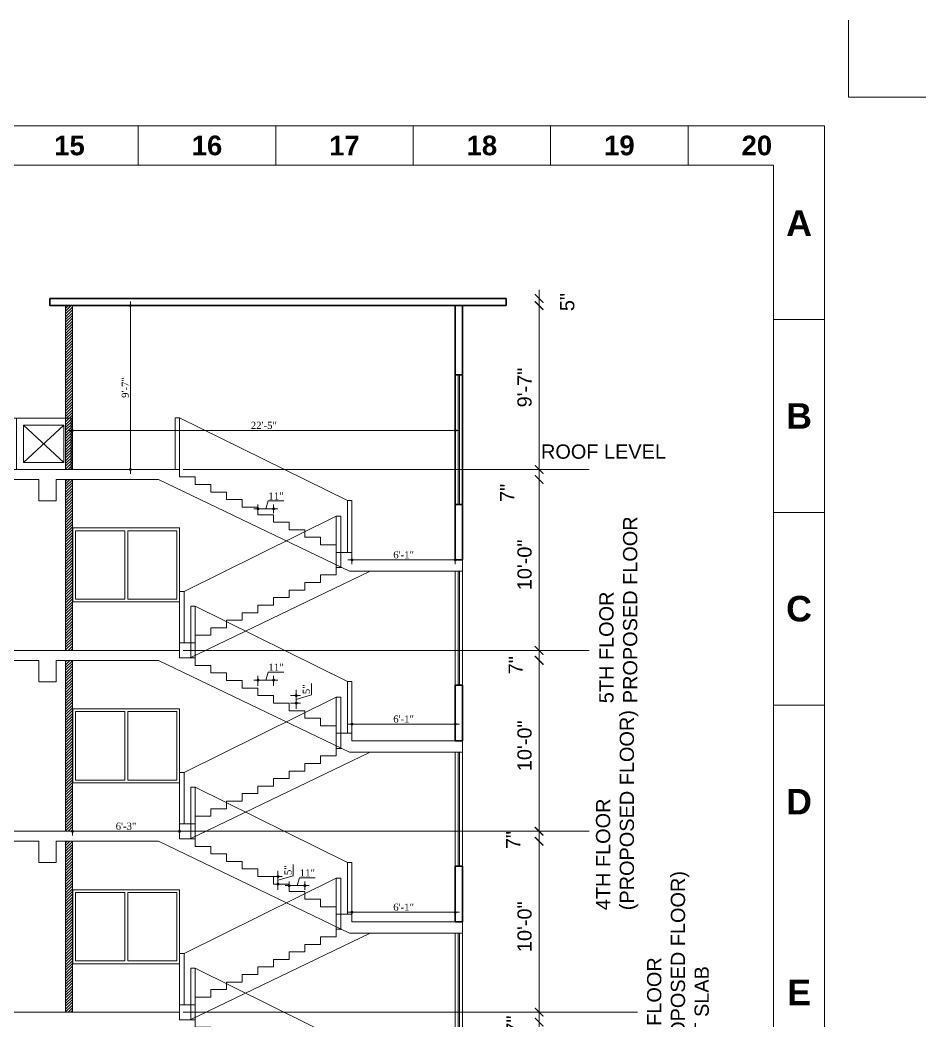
# Model space of a CAD drawing. Header units: inches. Extents: x -98933 to 1585249, y -3352739 to 192771.
# Drawn here: x 63387 to 64023, y 50157 to 50860 of the extents above; entities that cross this region are included whole.
import ezdxf

# ---------------------------------------------------------------- set-up
doc = ezdxf.new("R2010")
doc.units = ezdxf.units.IN
doc.header["$MEASUREMENT"] = 0
doc.header["$PDMODE"] = 35
doc.layers.get('0').update_dxf_attribs({"lineweight": 0})
doc.layers.get('Defpoints').update_dxf_attribs({"lineweight": 0})
for name, color, linetype, lineweight in [('COLUMN-2', 102, 'Continuous', 0), ('DIM_WORKING', 7, 'Continuous', 0), ('FIX', 251, 'Continuous', 0), ('FURNITURE', 144, 'Continuous', 0), ('Inline', 7, 'Continuous', 0), ('Intercom Conduit', 40, 'Continuous', 0), ('Layer1', 134, 'Continuous', 0), ('normal', 3, 'Continuous', 0), ('Outline', 7, 'Continuous', 0), ('Scale', 7, 'Continuous', 0), ('Scale_Text', 7, 'Continuous', 0), ('Stair', 171, 'Continuous', 0), ('Titelblk', 7, 'Continuous', 25), ('TITLE', 7, 'Continuous', 20)]:
    doc.layers.add(name, color=color, linetype=linetype, lineweight=lineweight)
doc.styles.add('10IN', font='arial.ttf', dxfattribs={"height": 10})
doc.styles.add('REG', font='times.ttf')
doc.styles.get("Standard").update_dxf_attribs({"font": 'arialbd.ttf', "height": 24})
doc.styles.add('SX', font='arial.ttf')
doc.dimstyles.new('Dim-Pres', dxfattribs={"dimtxt": 5.5, "dimasz": 2, "dimexe": 1.5, "dimexo": 1.5, "dimgap": 1, "dimtad": 3, "dimdec": 0, "dimzin": 3, "dimdsep": 46, "dimlunit": 4, "dimtxsty": 'REG', "dimblk": 'point', "dimcen": 2, "dimclrd": 256, "dimclre": 256, "dimclrt": 7, "dimadec": 0, "dimazin": 0, "dimtfac": 0.75, "dimtdec": 0, "dimtmove": 1, "dimatfit": 3, "dimldrblk": 'point', "dimfxl": 0, "dimtolj": 1, "dimtzin": 0, "dimlwd": -1, "dimlwe": -1, "dimarcsym": 1})
doc.dimstyles.new('DIM1', dxfattribs={"dimtxt": 15, "dimasz": 24, "dimexe": 0, "dimexo": 0, "dimgap": 20, "dimtad": 0, "dimdec": 0, "dimzin": 3, "dimdsep": 46, "dimlunit": 3, "dimtxsty": 'SX', "dimblk": 'OPEN30', "dimcen": 0, "dimse1": 1, "dimse2": 1, "dimclrd": 256, "dimclrt": 2, "dimadec": 0, "dimazin": 0, "dimtfac": 1, "dimtdec": 0, "dimtmove": 2, "dimatfit": 0, "dimldrblk": 'OPEN30', "dimfxl": 1, "dimtvp": 1, "dimtolj": 1, "dimtzin": 3, "dimlwd": -1, "dimarcsym": 0})

# ---------------------------------------------------------------- blocks, each defined once
blk = doc.blocks.new('_ArchTick')
at = {"color": 0, "linetype": 'ByBlock', "const_width": 0.15}
blk.add_lwpolyline([(-0.5, -0.5), (0.5, 0.5)], dxfattribs=at)
blk = doc.blocks.new('*D608')
at = {"layer": 'Defpoints', "color": 0, "ltscale": 30, "transparency": 16777216}
for p in [(63484.24, 50156.63), (63751.53, 50156.63), (63483.14, 50036.63)]:
    blk.add_point(p, dxfattribs=at)
at = {"layer": 'DIM_WORKING', "ltscale": 30, "transparency": 16777216}
blk.add_line((63751.53, 50036.63), (63751.53, 50156.63), dxfattribs=at)
at = {"layer": 'DIM_WORKING', "ltscale": 30, "transparency": 16777216, "xscale": 6, "yscale": 6, "zscale": 6}
for p, rotation in [((63751.53, 50156.63), 90), ((63751.53, 50036.63), 270)]:
    blk.add_blockref('_ArchTick', p, dxfattribs=dict(at, rotation=rotation))
at = {"layer": 'DIM_WORKING', "ltscale": 30, "transparency": 16777216, "insert": (63741.32, 50096.63), "char_height": 10, "attachment_point": 5, "rotation": 90, "style": '10IN'}
blk.add_mtext('\\A1;10\'-0"', dxfattribs=at)
blk = doc.blocks.new('*D609')
at = {"layer": 'Defpoints', "color": 0, "ltscale": 30, "transparency": 16777216}
for p in [(63484.87, 50163.63), (63751.53, 50163.63), (63484.24, 50156.63)]:
    blk.add_point(p, dxfattribs=at)
at = {"layer": 'DIM_WORKING', "ltscale": 30, "transparency": 16777216}
for p, q in [((63751.53, 50163.63), (63751.53, 50169.63)), ((63751.53, 50156.63), (63751.53, 50163.63)), ((63751.53, 50156.63), (63751.53, 50150.63))]:
    blk.add_line(p, q, dxfattribs=at)
at = {"layer": 'DIM_WORKING', "ltscale": 30, "transparency": 16777216, "xscale": 6, "yscale": 6, "zscale": 6}
for p, rotation in [((63751.53, 50163.63), 270), ((63751.53, 50156.63), 90)]:
    blk.add_blockref('_ArchTick', p, dxfattribs=dict(at, rotation=rotation))
at = {"layer": 'DIM_WORKING', "ltscale": 30, "transparency": 16777216, "insert": (63733.57, 50154.95), "char_height": 10, "attachment_point": 5, "rotation": 90, "style": '10IN'}
blk.add_mtext('\\A1;7"', dxfattribs=at)
blk = doc.blocks.new('*D610')
at = {"layer": 'Defpoints', "color": 0, "ltscale": 30, "transparency": 16777216}
for p in [(62442.15, 50283.63), (63751.53, 50283.63), (63484.87, 50163.63)]:
    blk.add_point(p, dxfattribs=at)
at = {"layer": 'DIM_WORKING', "ltscale": 30, "transparency": 16777216}
blk.add_line((63751.53, 50163.63), (63751.53, 50283.63), dxfattribs=at)
at = {"layer": 'DIM_WORKING', "ltscale": 30, "transparency": 16777216, "xscale": 6, "yscale": 6, "zscale": 6}
for p, rotation in [((63751.53, 50283.63), 90), ((63751.53, 50163.63), 270)]:
    blk.add_blockref('_ArchTick', p, dxfattribs=dict(at, rotation=rotation))
at = {"layer": 'DIM_WORKING', "ltscale": 30, "transparency": 16777216, "insert": (63741.32, 50223.63), "char_height": 10, "attachment_point": 5, "rotation": 90, "style": '10IN'}
blk.add_mtext('\\A1;10\'-0"', dxfattribs=at)
blk = doc.blocks.new('*D611')
at = {"layer": 'Defpoints', "color": 0, "ltscale": 30, "transparency": 16777216}
for p in [(63483.52, 50290.63), (63751.53, 50290.63), (62442.15, 50283.63)]:
    blk.add_point(p, dxfattribs=at)
at = {"layer": 'DIM_WORKING', "ltscale": 30, "transparency": 16777216}
blk.add_line((63751.53, 50283.63), (63751.53, 50290.63), dxfattribs=at)
at = {"layer": 'DIM_WORKING', "ltscale": 30, "transparency": 16777216, "xscale": 6, "yscale": 6, "zscale": 6}
for p, rotation in [((63751.53, 50290.63), 90), ((63751.53, 50283.63), 270)]:
    blk.add_blockref('_ArchTick', p, dxfattribs=dict(at, rotation=rotation))
at = {"layer": 'DIM_WORKING', "ltscale": 30, "transparency": 16777216, "insert": (63733.31, 50284.47), "char_height": 10, "attachment_point": 5, "rotation": 90, "style": '10IN'}
blk.add_mtext('\\A1;7"', dxfattribs=at)
blk = doc.blocks.new('*D612')
at = {"layer": 'Defpoints', "color": 0, "ltscale": 30, "transparency": 16777216}
for p in [(63484.24, 50410.63), (63751.53, 50410.63), (63483.52, 50290.63)]:
    blk.add_point(p, dxfattribs=at)
at = {"layer": 'DIM_WORKING', "ltscale": 30, "transparency": 16777216}
blk.add_line((63751.53, 50290.63), (63751.53, 50410.63), dxfattribs=at)
at = {"layer": 'DIM_WORKING', "ltscale": 30, "transparency": 16777216, "xscale": 6, "yscale": 6, "zscale": 6}
for p, rotation in [((63751.53, 50410.63), 90), ((63751.53, 50290.63), 270)]:
    blk.add_blockref('_ArchTick', p, dxfattribs=dict(at, rotation=rotation))
at = {"layer": 'DIM_WORKING', "ltscale": 30, "transparency": 16777216, "insert": (63741.32, 50350.63), "char_height": 10, "attachment_point": 5, "rotation": 90, "style": '10IN'}
blk.add_mtext('\\A1;10\'-0"', dxfattribs=at)
blk = doc.blocks.new('*D613')
at = {"layer": 'Defpoints', "color": 0, "ltscale": 30, "transparency": 16777216}
for p in [(63485.92, 50417.63), (63751.53, 50417.63), (63484.24, 50410.63)]:
    blk.add_point(p, dxfattribs=at)
at = {"layer": 'DIM_WORKING', "ltscale": 30, "transparency": 16777216}
for p, q in [((63751.53, 50417.63), (63751.53, 50423.63)), ((63751.53, 50410.63), (63751.53, 50417.63)), ((63751.53, 50410.63), (63751.53, 50404.63))]:
    blk.add_line(p, q, dxfattribs=at)
at = {"layer": 'DIM_WORKING', "ltscale": 30, "transparency": 16777216, "xscale": 6, "yscale": 6, "zscale": 6}
for p, rotation in [((63751.53, 50417.63), 270), ((63751.53, 50410.63), 90)]:
    blk.add_blockref('_ArchTick', p, dxfattribs=dict(at, rotation=rotation))
at = {"layer": 'DIM_WORKING', "ltscale": 30, "transparency": 16777216, "insert": (63735.03, 50407.24), "char_height": 10, "attachment_point": 5, "rotation": 90, "style": '10IN'}
blk.add_mtext('\\A1;7"', dxfattribs=at)
blk = doc.blocks.new('*D614')
at = {"layer": 'Defpoints', "color": 0, "ltscale": 30, "transparency": 16777216}
for p in [(63484.24, 50537.63), (63751.53, 50537.63), (63485.92, 50417.63)]:
    blk.add_point(p, dxfattribs=at)
at = {"layer": 'DIM_WORKING', "ltscale": 30, "transparency": 16777216}
blk.add_line((63751.53, 50417.63), (63751.53, 50537.63), dxfattribs=at)
at = {"layer": 'DIM_WORKING', "ltscale": 30, "transparency": 16777216, "xscale": 6, "yscale": 6, "zscale": 6}
for p, rotation in [((63751.53, 50537.63), 90), ((63751.53, 50417.63), 270)]:
    blk.add_blockref('_ArchTick', p, dxfattribs=dict(at, rotation=rotation))
at = {"layer": 'DIM_WORKING', "ltscale": 30, "transparency": 16777216, "insert": (63741.32, 50477.63), "char_height": 10, "attachment_point": 5, "rotation": 90, "style": '10IN'}
blk.add_mtext('\\A1;10\'-0"', dxfattribs=at)
blk = doc.blocks.new('*D615')
at = {"layer": 'Defpoints', "color": 0, "ltscale": 30, "transparency": 16777216}
for p in [(63482.88, 50544.63), (63751.53, 50544.63), (63484.24, 50537.63)]:
    blk.add_point(p, dxfattribs=at)
at = {"layer": 'DIM_WORKING', "ltscale": 30, "transparency": 16777216}
for p, q in [((63751.53, 50544.63), (63751.53, 50550.63)), ((63751.53, 50537.63), (63751.53, 50544.63)), ((63751.53, 50537.63), (63751.53, 50531.63))]:
    blk.add_line(p, q, dxfattribs=at)
at = {"layer": 'DIM_WORKING', "ltscale": 30, "transparency": 16777216, "xscale": 6, "yscale": 6, "zscale": 6}
for p, rotation in [((63751.53, 50544.63), 270), ((63751.53, 50537.63), 90)]:
    blk.add_blockref('_ArchTick', p, dxfattribs=dict(at, rotation=rotation))
at = {"layer": 'DIM_WORKING', "ltscale": 30, "transparency": 16777216, "insert": (63729.16, 50528.18), "char_height": 10, "attachment_point": 5, "rotation": 90, "style": '10IN'}
blk.add_mtext('\\A1;7"', dxfattribs=at)
blk = doc.blocks.new('*D616')
at = {"layer": 'Defpoints', "color": 0, "ltscale": 30, "transparency": 16777216}
for p in [(63501.69, 50659.63), (63751.53, 50659.63), (63482.88, 50544.63)]:
    blk.add_point(p, dxfattribs=at)
at = {"layer": 'DIM_WORKING', "ltscale": 30, "transparency": 16777216}
blk.add_line((63751.53, 50544.63), (63751.53, 50659.63), dxfattribs=at)
at = {"layer": 'DIM_WORKING', "ltscale": 30, "transparency": 16777216, "xscale": 6, "yscale": 6, "zscale": 6}
for p, rotation in [((63751.53, 50659.63), 90), ((63751.53, 50544.63), 270)]:
    blk.add_blockref('_ArchTick', p, dxfattribs=dict(at, rotation=rotation))
at = {"layer": 'DIM_WORKING', "ltscale": 30, "transparency": 16777216, "insert": (63741.32, 50602.13), "char_height": 10, "attachment_point": 5, "rotation": 90, "style": '10IN'}
blk.add_mtext('\\A1;9\'-7"', dxfattribs=at)
blk = doc.blocks.new('*D617')
at = {"layer": 'Defpoints', "color": 0, "ltscale": 30, "transparency": 16777216}
for p in [(63501.69, 50664.63), (63751.53, 50664.63), (63501.69, 50659.63)]:
    blk.add_point(p, dxfattribs=at)
at = {"layer": 'DIM_WORKING', "ltscale": 30, "transparency": 16777216}
for p, q in [((63751.53, 50664.63), (63751.53, 50670.63)), ((63751.53, 50659.63), (63751.53, 50664.63)), ((63751.53, 50659.63), (63751.53, 50653.63))]:
    blk.add_line(p, q, dxfattribs=at)
at = {"layer": 'DIM_WORKING', "ltscale": 30, "transparency": 16777216, "xscale": 6, "yscale": 6, "zscale": 6}
for p, rotation in [((63751.53, 50664.63), 270), ((63751.53, 50659.63), 90)]:
    blk.add_blockref('_ArchTick', p, dxfattribs=dict(at, rotation=rotation))
at = {"layer": 'DIM_WORKING', "ltscale": 30, "transparency": 16777216, "insert": (63771.29, 50662.13), "char_height": 10, "attachment_point": 5, "rotation": 90, "style": '10IN'}
blk.add_mtext('\\A1;5"', dxfattribs=at)
blk = doc.blocks.new('dot')
at = {"color": 4}
for p, q in [((-1.5, 0), (1.5, 0)), ((0, 1.5), (0, -1.5))]:
    blk.add_line(p, q, dxfattribs=at)
at = {"color": 6, "const_width": 0.5}
blk.add_lwpolyline([(-0.25, 0, 1), (0.25, 0, 1)], format="xyb", close=True, dxfattribs=at)
blk = doc.blocks.new('point')
blk.add_blockref('dot', (0, 0))
blk = doc.blocks.new('*D642')
at = {"layer": 'Defpoints', "color": 0, "ltscale": 30, "transparency": 16777216}
for p in [(63620.15, 50481.13), (63692.65, 50481.13), (63692.65, 50481.13)]:
    blk.add_point(p, dxfattribs=at)
at = {"layer": 'Layer1', "ltscale": 30, "transparency": 16777216}
for p, q in [((63620.15, 50481.13), (63620.15, 50482.63)), ((63622.15, 50481.13), (63690.65, 50481.13)), ((63692.65, 50481.13), (63692.65, 50482.63))]:
    blk.add_line(p, q, dxfattribs=at)
at = {"layer": 'Layer1', "ltscale": 30, "transparency": 16777216, "xscale": 2, "yscale": 2, "zscale": 2, "rotation": 180}
blk.add_blockref('point', (63620.15, 50481.13), dxfattribs=at)
at = {"layer": 'Layer1', "ltscale": 30, "transparency": 16777216, "xscale": 2, "yscale": 2, "zscale": 2}
blk.add_blockref('point', (63692.65, 50481.13), dxfattribs=at)
at = {"layer": 'Layer1', "color": 7, "ltscale": 30, "transparency": 16777216, "insert": (63656.4, 50484.67), "char_height": 5, "attachment_point": 5, "style": 'REG'}
blk.add_mtext('\\A1;6\'-1"', dxfattribs=at)
blk = doc.blocks.new('*D643')
at = {"layer": 'Defpoints', "color": 0, "ltscale": 30, "transparency": 16777216}
for p in [(63692.65, 50365.86), (63620.15, 50354.13), (63692.65, 50354.13)]:
    blk.add_point(p, dxfattribs=at)
at = {"layer": 'Layer1', "ltscale": 30, "transparency": 16777216}
for p, q in [((63620.15, 50361.86), (63620.15, 50367.36)), ((63622.15, 50365.86), (63690.65, 50365.86)), ((63692.65, 50361.86), (63692.65, 50367.36))]:
    blk.add_line(p, q, dxfattribs=at)
at = {"layer": 'Layer1', "ltscale": 30, "transparency": 16777216, "xscale": 2, "yscale": 2, "zscale": 2, "rotation": 180}
blk.add_blockref('point', (63620.15, 50365.86), dxfattribs=at)
at = {"layer": 'Layer1', "ltscale": 30, "transparency": 16777216, "xscale": 2, "yscale": 2, "zscale": 2}
blk.add_blockref('point', (63692.65, 50365.86), dxfattribs=at)
at = {"layer": 'Layer1', "color": 7, "ltscale": 30, "transparency": 16777216, "insert": (63656.4, 50369.4), "char_height": 5, "attachment_point": 5, "style": 'REG'}
blk.add_mtext('\\A1;6\'-1"', dxfattribs=at)
blk = doc.blocks.new('*D644')
at = {"layer": 'Defpoints', "color": 0, "ltscale": 30, "transparency": 16777216}
for p in [(63423.9, 50290.63), (63423.9, 50290.63), (63499.15, 50290.63)]:
    blk.add_point(p, dxfattribs=at)
at = {"layer": 'Layer1', "ltscale": 30, "transparency": 16777216}
for p, q in [((63423.9, 50290.63), (63423.9, 50292.13)), ((63497.15, 50290.63), (63425.9, 50290.63)), ((63499.15, 50290.63), (63499.15, 50292.13))]:
    blk.add_line(p, q, dxfattribs=at)
at = {"layer": 'Layer1', "ltscale": 30, "transparency": 16777216, "xscale": 2, "yscale": 2, "zscale": 2, "rotation": 180}
blk.add_blockref('point', (63423.9, 50290.63), dxfattribs=at)
at = {"layer": 'Layer1', "ltscale": 30, "transparency": 16777216, "xscale": 2, "yscale": 2, "zscale": 2}
blk.add_blockref('point', (63499.15, 50290.63), dxfattribs=at)
at = {"layer": 'Layer1', "color": 7, "ltscale": 30, "transparency": 16777216, "insert": (63461.52, 50294.17), "char_height": 5, "attachment_point": 5, "style": 'REG'}
blk.add_mtext('\\A1;6\'-3"', dxfattribs=at)
blk = doc.blocks.new('*D645')
at = {"layer": 'Defpoints', "color": 0, "ltscale": 30, "transparency": 16777216}
for p in [(63692.65, 50233.78), (63620.15, 50227.13), (63692.65, 50227.13)]:
    blk.add_point(p, dxfattribs=at)
at = {"layer": 'Layer1', "ltscale": 30, "transparency": 16777216}
for p, q in [((63620.15, 50229.78), (63620.15, 50235.28)), ((63622.15, 50233.78), (63690.65, 50233.78)), ((63692.65, 50229.78), (63692.65, 50235.28))]:
    blk.add_line(p, q, dxfattribs=at)
at = {"layer": 'Layer1', "ltscale": 30, "transparency": 16777216, "xscale": 2, "yscale": 2, "zscale": 2, "rotation": 180}
blk.add_blockref('point', (63620.15, 50233.78), dxfattribs=at)
at = {"layer": 'Layer1', "ltscale": 30, "transparency": 16777216, "xscale": 2, "yscale": 2, "zscale": 2}
blk.add_blockref('point', (63692.65, 50233.78), dxfattribs=at)
at = {"layer": 'Layer1', "color": 7, "ltscale": 30, "transparency": 16777216, "insert": (63656.4, 50237.32), "char_height": 5, "attachment_point": 5, "style": 'REG'}
blk.add_mtext('\\A1;6\'-1"', dxfattribs=at)
blk = doc.blocks.new('*D646')
at = {"layer": 'Defpoints', "color": 0, "ltscale": 30, "transparency": 16777216}
for p in [(63565.15, 50258.88), (63565.15, 50253.59), (63568.21, 50258.88)]:
    blk.add_point(p, dxfattribs=at)
at = {"layer": 'Layer1', "ltscale": 30, "transparency": 16777216}
for p, q in [((63578.84, 50259.42), (63578.84, 50267.29)), ((63568.21, 50260.88), (63568.21, 50262.88)), ((63566.65, 50258.88), (63569.71, 50258.88)), ((63566.65, 50253.59), (63569.71, 50253.59)), ((63568.21, 50256.24), (63578.84, 50259.42)), ((63568.21, 50253.59), (63568.21, 50258.88)), ((63568.21, 50253.59), (63568.21, 50258.88)), ((63568.21, 50251.59), (63568.21, 50249.59))]:
    blk.add_line(p, q, dxfattribs=at)
at = {"layer": 'Layer1', "ltscale": 30, "transparency": 16777216, "xscale": 2, "yscale": 2, "zscale": 2}
for p, rotation in [((63568.21, 50258.88), 270), ((63568.21, 50253.59), 90)]:
    blk.add_blockref('point', p, dxfattribs=dict(at, rotation=rotation))
at = {"layer": 'Layer1', "color": 7, "ltscale": 30, "transparency": 16777216, "insert": (63575.29, 50263.35), "char_height": 5, "attachment_point": 5, "rotation": 90, "style": 'REG'}
blk.add_mtext('\\A1;5"', dxfattribs=at)
blk = doc.blocks.new('*D647')
at = {"layer": 'Defpoints', "color": 0, "ltscale": 30, "transparency": 16777216}
for p in [(63587.15, 50252.48), (63576.15, 50248.3), (63587.15, 50248.3)]:
    blk.add_point(p, dxfattribs=at)
at = {"layer": 'Layer1', "ltscale": 30, "transparency": 16777216}
for p, q in [((63576.15, 50249.8), (63576.15, 50253.98)), ((63578.15, 50252.48), (63585.15, 50252.48)), ((63581.65, 50252.48), (63583.3, 50257.98)), ((63583.3, 50257.98), (63594.34, 50257.98)), ((63587.15, 50249.8), (63587.15, 50253.98))]:
    blk.add_line(p, q, dxfattribs=at)
at = {"layer": 'Layer1', "ltscale": 30, "transparency": 16777216, "xscale": 2, "yscale": 2, "zscale": 2, "rotation": 180}
blk.add_blockref('point', (63576.15, 50252.48), dxfattribs=at)
at = {"layer": 'Layer1', "ltscale": 30, "transparency": 16777216, "xscale": 2, "yscale": 2, "zscale": 2}
blk.add_blockref('point', (63587.15, 50252.48), dxfattribs=at)
at = {"layer": 'Layer1', "color": 7, "ltscale": 30, "transparency": 16777216, "insert": (63588.82, 50261.48), "char_height": 5, "attachment_point": 5, "style": 'REG'}
blk.add_mtext('\\A1;11"', dxfattribs=at)
blk = doc.blocks.new('*D648')
at = {"layer": 'Defpoints', "color": 0, "ltscale": 30, "transparency": 16777216}
for p in [(63565.15, 50396.8), (63554.15, 50385.88), (63565.15, 50385.88)]:
    blk.add_point(p, dxfattribs=at)
at = {"layer": 'Layer1', "ltscale": 30, "transparency": 16777216}
for p, q in [((63559.65, 50396.8), (63561.3, 50402.3)), ((63561.3, 50402.3), (63572.34, 50402.3)), ((63554.15, 50392.8), (63554.15, 50398.3)), ((63556.15, 50396.8), (63563.15, 50396.8)), ((63565.15, 50392.8), (63565.15, 50398.3))]:
    blk.add_line(p, q, dxfattribs=at)
at = {"layer": 'Layer1', "ltscale": 30, "transparency": 16777216, "xscale": 2, "yscale": 2, "zscale": 2, "rotation": 180}
blk.add_blockref('point', (63554.15, 50396.8), dxfattribs=at)
at = {"layer": 'Layer1', "ltscale": 30, "transparency": 16777216, "xscale": 2, "yscale": 2, "zscale": 2}
blk.add_blockref('point', (63565.15, 50396.8), dxfattribs=at)
at = {"layer": 'Layer1', "color": 7, "ltscale": 30, "transparency": 16777216, "insert": (63566.82, 50405.8), "char_height": 5, "attachment_point": 5, "style": 'REG'}
blk.add_mtext('\\A1;11"', dxfattribs=at)
blk = doc.blocks.new('*D649')
at = {"layer": 'Defpoints', "color": 0, "ltscale": 30, "transparency": 16777216}
for p in [(63565.15, 50385.88), (63565.15, 50380.59), (63581.05, 50380.59)]:
    blk.add_point(p, dxfattribs=at)
at = {"layer": 'Layer1', "ltscale": 30, "transparency": 16777216}
for p, q in [((63591.68, 50386.42), (63591.68, 50394.29)), ((63581.05, 50387.88), (63581.05, 50389.88)), ((63581.05, 50383.24), (63591.68, 50386.42)), ((63577.05, 50385.88), (63582.55, 50385.88)), ((63577.05, 50380.59), (63582.55, 50380.59)), ((63581.05, 50385.88), (63581.05, 50380.59)), ((63581.05, 50385.88), (63581.05, 50380.59)), ((63581.05, 50378.59), (63581.05, 50376.59))]:
    blk.add_line(p, q, dxfattribs=at)
at = {"layer": 'Layer1', "ltscale": 30, "transparency": 16777216, "xscale": 2, "yscale": 2, "zscale": 2}
for p, rotation in [((63581.05, 50385.88), 270), ((63581.05, 50380.59), 90)]:
    blk.add_blockref('point', p, dxfattribs=dict(at, rotation=rotation))
at = {"layer": 'Layer1', "color": 7, "ltscale": 30, "transparency": 16777216, "insert": (63588.13, 50390.35), "char_height": 5, "attachment_point": 5, "rotation": 90, "style": 'REG'}
blk.add_mtext('\\A1;5"', dxfattribs=at)
blk = doc.blocks.new('*D650')
at = {"layer": 'Defpoints', "color": 0, "ltscale": 30, "transparency": 16777216}
for p in [(63554.15, 50512.88), (63565.15, 50517.01), (63565.15, 50512.88)]:
    blk.add_point(p, dxfattribs=at)
at = {"layer": 'Layer1', "ltscale": 30, "transparency": 16777216}
for p, q in [((63559.65, 50517.01), (63561.3, 50522.51)), ((63561.3, 50522.51), (63572.34, 50522.51)), ((63554.15, 50514.38), (63554.15, 50518.51)), ((63556.15, 50517.01), (63563.15, 50517.01)), ((63565.15, 50514.38), (63565.15, 50518.51))]:
    blk.add_line(p, q, dxfattribs=at)
at = {"layer": 'Layer1', "ltscale": 30, "transparency": 16777216, "xscale": 2, "yscale": 2, "zscale": 2, "rotation": 180}
blk.add_blockref('point', (63554.15, 50517.01), dxfattribs=at)
at = {"layer": 'Layer1', "ltscale": 30, "transparency": 16777216, "xscale": 2, "yscale": 2, "zscale": 2}
blk.add_blockref('point', (63565.15, 50517.01), dxfattribs=at)
at = {"layer": 'Layer1', "color": 7, "ltscale": 30, "transparency": 16777216, "insert": (63566.82, 50526.01), "char_height": 5, "attachment_point": 5, "style": 'REG'}
blk.add_mtext('\\A1;11"', dxfattribs=at)
blk = doc.blocks.new('*D651')
at = {"layer": 'Defpoints', "color": 0, "ltscale": 30, "transparency": 16777216}
for p in [(63692.65, 50572.04), (63423.9, 50544.63), (63692.65, 50544.63)]:
    blk.add_point(p, dxfattribs=at)
at = {"layer": 'Layer1', "ltscale": 30, "transparency": 16777216}
for p, q in [((63423.9, 50568.04), (63423.9, 50573.54)), ((63425.9, 50572.04), (63690.65, 50572.04)), ((63692.65, 50568.04), (63692.65, 50573.54))]:
    blk.add_line(p, q, dxfattribs=at)
at = {"layer": 'Layer1', "ltscale": 30, "transparency": 16777216, "xscale": 2, "yscale": 2, "zscale": 2, "rotation": 180}
blk.add_blockref('point', (63423.9, 50572.04), dxfattribs=at)
at = {"layer": 'Layer1', "ltscale": 30, "transparency": 16777216, "xscale": 2, "yscale": 2, "zscale": 2}
blk.add_blockref('point', (63692.65, 50572.04), dxfattribs=at)
at = {"layer": 'Layer1', "color": 7, "ltscale": 30, "transparency": 16777216, "insert": (63558.27, 50575.58), "char_height": 5, "attachment_point": 5, "style": 'REG'}
blk.add_mtext('\\A1;22\'-5"', dxfattribs=at)
blk = doc.blocks.new('*D652')
at = {"layer": 'Defpoints', "color": 0, "ltscale": 30, "transparency": 16777216}
for p in [(63464.59, 50659.63), (63464.59, 50659.63), (63464.59, 50544.63)]:
    blk.add_point(p, dxfattribs=at)
at = {"layer": 'Layer1', "ltscale": 30, "transparency": 16777216}
for p, q in [((63464.59, 50659.63), (63463.09, 50659.63)), ((63464.59, 50546.63), (63464.59, 50657.63)), ((63464.59, 50544.63), (63463.09, 50544.63))]:
    blk.add_line(p, q, dxfattribs=at)
at = {"layer": 'Layer1', "ltscale": 30, "transparency": 16777216, "xscale": 2, "yscale": 2, "zscale": 2}
for p, rotation in [((63464.59, 50659.63), 90), ((63464.59, 50544.63), 270)]:
    blk.add_blockref('point', p, dxfattribs=dict(at, rotation=rotation))
at = {"layer": 'Layer1', "color": 7, "ltscale": 30, "transparency": 16777216, "insert": (63461.04, 50602.13), "char_height": 5, "attachment_point": 5, "rotation": 90, "style": 'REG'}
blk.add_mtext('\\A1;9\'-7"', dxfattribs=at)
blk = doc.blocks.new('PAGE')
at = {"layer": 'Inline', "color": 252, "lineweight": 15}
blk.add_lwpolyline([(178051640.63, 22656441.11), (178051640.63, 22657235.79), (178050505.36, 22657235.79), (178050505.36, 22656441.11)], close=True, dxfattribs=at)
at = {"layer": 'Outline', "color": 252, "lineweight": 15}
for p, q in [((178051662.57, 22657252.66), (178050483.42, 22657252.66)), ((178051662.57, 22656424.24), (178051662.57, 22657252.66))]:
    blk.add_line(p, q, dxfattribs=at)
at = {"layer": 'Scale', "color": 252, "lineweight": 9}
for p, q in [((178051367.98, 22657235.79), (178051367.98, 22657252.66)), ((178051426.98, 22657235.79), (178051426.98, 22657252.66)), ((178051485.98, 22657235.79), (178051485.98, 22657252.66)), ((178051544.98, 22657235.79), (178051544.98, 22657252.66)), ((178051603.97, 22657235.79), (178051603.97, 22657252.66)), ((178051640.63, 22657169.57), (178051662.57, 22657169.57)), ((178051640.63, 22657086.79), (178051662.57, 22657086.79)), ((178051640.63, 22657004.01), (178051662.57, 22657004.01))]:
    blk.add_line(p, q, dxfattribs=at)
at = {"layer": 'Scale_Text', "color": 252, "lineweight": 13, "attachment_point": 5}
for s, insert, char_height, width in [('15', (178051338.49, 22657244.22), 8.435, 2.5102), ('16', (178051397.48, 22657244.22), 8.435, 2.5102), ('17', (178051456.48, 22657244.22), 8.435, 2.5102), ('18', (178051515.48, 22657244.22), 8.435, 2.5102), ('19', (178051574.48, 22657244.22), 8.435, 2.5102), ('20', (178051633.47, 22657244.22), 8.435, 2.5102), ('A', (178051651.6, 22657210.97), 10.97, 8.3603), ('B', (178051651.6, 22657128.18), 10.97, 8.3603), ('C', (178051651.6, 22657045.4), 10.97, 8.3603), ('D', (178051651.6, 22656962.62), 10.97, 8.3603), ('E', (178051651.6, 22656880.75), 10.97, 8.3603)]:
    blk.add_mtext(s, dxfattribs=dict(at, insert=insert, char_height=char_height, width=width))
blk = doc.blocks.new('Title')
at = {"layer": 'Defpoints', "color": 1, "ltscale": 10}
blk.add_lwpolyline([(-98623, -85271), (-98623, -85371), (-98523, -85371)], dxfattribs=at)
at = {"layer": 'Titelblk', "color": 3, "linetype": 'Continuous', "lineweight": 0, "xscale": 3.014611567961765, "yscale": 3.014611567959946, "zscale": 3.014611567966516}
blk.add_blockref('PAGE', (-536855255.8, -68388224), dxfattribs=at)

msp = doc.modelspace()

# ---------------------------------------------------------------- hatches: boundary and pattern name
at = {"layer": 'DIM_WORKING', "ltscale": 30}
h = msp.add_hatch(dxfattribs=at)
h.set_pattern_fill('ANSI31', color=256, scale=11, style=0)
h.set_pattern_definition([(45, (63307.6479, 50515.0689), (-0.972272, 0.972272), [])])
h.paths.add_polyline_path([(63423.9, 50659.63), (63419.15, 50659.63), (63419.15, 50544.63), (63423.9, 50544.63)])
h = msp.add_hatch(dxfattribs=at)
h.set_pattern_fill('ANSI31', color=256, scale=11, style=0)
h.set_pattern_definition([(45, (63307.6479, 50388.0689), (-0.972272, 0.972272), [])])
h.paths.add_polyline_path([(63419.15, 50417.63), (63423.9, 50417.63), (63423.9, 50537.63), (63419.15, 50537.63)])
h = msp.add_hatch(dxfattribs=at)
h.set_pattern_fill('ANSI31', color=256, scale=11, style=0)
h.set_pattern_definition([(45, (63307.6479, 50261.0689), (-0.972272, 0.972272), [])])
h.paths.add_polyline_path([(63419.15, 50290.63), (63423.9, 50290.63), (63423.9, 50410.63), (63419.15, 50410.63)])
h = msp.add_hatch(dxfattribs=at)
h.set_pattern_fill('ANSI31', color=256, scale=11, style=0)
h.set_pattern_definition([(45, (63307.6479, 50134.0689), (-0.972272, 0.972272), [])])
h.paths.add_polyline_path([(63419.15, 50163.63), (63423.9, 50163.63), (63423.9, 50283.63), (63419.15, 50283.63)])

# ---------------------------------------------------------------- linework, layer by layer
at = {"layer": 'COLUMN-2', "ltscale": 30}
for p, q in [((63618.32, 50473.13), (63484.24, 50537.63)), ((63697.65, 50481.13), (63697.65, 50473.13)), ((63618.32, 50346.13), (63484.24, 50410.63)), ((63697.65, 50354.13), (63697.65, 50346.13)), ((63618.32, 50219.13), (63484.24, 50283.63)), ((63697.65, 50227.13), (63697.65, 50219.13))]:
    msp.add_line(p, q, dxfattribs=at)
for points in [[(62380.15, 50544.63), (63499.15, 50544.63)], [(63499.15, 50544.63), (63499.15, 50539.34), (63510.15, 50539.34)], [(63172.9, 50537.63), (63400.4, 50537.63)], [(63412.4, 50537.63), (63412.4, 50522.63), (63400.4, 50522.63), (63400.4, 50537.63)], [(63412.4, 50537.63), (63484.24, 50537.63)], [(63510.15, 50539.34), (63510.15, 50534.05), (63521.15, 50534.05)], [(63521.15, 50534.05), (63521.15, 50528.76), (63532.15, 50528.76)], [(63532.15, 50528.76), (63532.15, 50523.46), (63543.15, 50523.46)], [(63543.15, 50523.46), (63543.15, 50518.17), (63554.15, 50518.17)], [(63554.15, 50518.17), (63554.15, 50512.88), (63565.15, 50512.88)], [(63565.15, 50512.88), (63565.15, 50507.59), (63576.15, 50507.59)], [(63576.15, 50507.59), (63576.15, 50502.3), (63587.15, 50502.3)], [(63587.15, 50502.3), (63587.15, 50497.01), (63598.15, 50497.01)], [(63598.15, 50497.01), (63598.15, 50491.71), (63609.15, 50491.71)], [(63609.15, 50491.71), (63609.15, 50486.42), (63620.15, 50486.42)], [(63620.15, 50486.42), (63620.15, 50481.13), (63697.65, 50481.13)], [(63620.15, 50481.13), (63697.65, 50481.13)], [(63618.32, 50473.13), (63697.65, 50473.13)], [(62380.15, 50417.63), (63499.15, 50417.63)], [(63499.15, 50417.63), (63499.15, 50412.34), (63510.15, 50412.34)], [(62933.4, 50410.63), (63400.4, 50410.63)], [(63412.4, 50410.63), (63412.4, 50395.63), (63400.4, 50395.63), (63400.4, 50410.63)], [(63412.4, 50410.63), (63484.24, 50410.63)], [(63510.15, 50412.34), (63510.15, 50407.05), (63521.15, 50407.05)], [(63521.15, 50407.05), (63521.15, 50401.76), (63532.15, 50401.76)], [(63532.15, 50401.76), (63532.15, 50396.46), (63543.15, 50396.46)], [(63543.15, 50396.46), (63543.15, 50391.17), (63554.15, 50391.17)], [(63554.15, 50391.17), (63554.15, 50385.88), (63565.15, 50385.88)], [(63565.15, 50385.88), (63565.15, 50380.59), (63576.15, 50380.59)], [(63576.15, 50380.59), (63576.15, 50375.3), (63587.15, 50375.3)], [(63587.15, 50375.3), (63587.15, 50370.01), (63598.15, 50370.01)], [(63598.15, 50370.01), (63598.15, 50364.71), (63609.15, 50364.71)], [(63609.15, 50364.71), (63609.15, 50359.42), (63620.15, 50359.42)], [(63620.15, 50359.42), (63620.15, 50354.13), (63697.65, 50354.13)], [(63620.15, 50354.13), (63697.65, 50354.13)], [(63618.32, 50346.13), (63697.65, 50346.13)], [(62380.15, 50290.63), (63499.15, 50290.63)], [(63499.15, 50290.63), (63499.15, 50285.34), (63510.15, 50285.34)], [(63172.9, 50283.63), (63400.4, 50283.63)], [(63412.4, 50283.63), (63412.4, 50268.63), (63400.4, 50268.63), (63400.4, 50283.63)], [(63412.4, 50283.63), (63484.24, 50283.63)], [(63510.15, 50285.34), (63510.15, 50280.05), (63521.15, 50280.05)], [(63521.15, 50280.05), (63521.15, 50274.76), (63532.15, 50274.76)], [(63532.15, 50274.76), (63532.15, 50269.46), (63543.15, 50269.46)], [(63543.15, 50269.46), (63543.15, 50264.17), (63554.15, 50264.17)], [(63554.15, 50264.17), (63554.15, 50258.88), (63565.15, 50258.88)], [(63565.15, 50258.88), (63565.15, 50253.59), (63576.15, 50253.59)], [(63576.15, 50253.59), (63576.15, 50248.3), (63587.15, 50248.3)], [(63587.15, 50248.3), (63587.15, 50243.01), (63598.15, 50243.01)], [(63598.15, 50243.01), (63598.15, 50237.71), (63609.15, 50237.71)], [(63609.15, 50237.71), (63609.15, 50232.42), (63620.15, 50232.42)], [(63620.15, 50232.42), (63620.15, 50227.13), (63697.65, 50227.13)], [(63620.15, 50227.13), (63697.65, 50227.13)], [(63618.32, 50219.13), (63697.65, 50219.13)], [(62380.15, 50163.63), (63499.15, 50163.63)], [(63499.15, 50163.63), (63499.15, 50158.34), (63510.15, 50158.34)], [(63510.15, 50158.34), (63510.15, 50153.05), (63521.15, 50153.05)]]:
    msp.add_lwpolyline(points, dxfattribs=at)
for points in [[(63620.15, 50473.13), (63620.15, 50473.13)], [(63620.15, 50346.13), (63620.15, 50346.13)], [(63620.15, 50219.13), (63620.15, 50219.13)]]:
    msp.add_lwpolyline(points, close=True, dxfattribs=at)
at = {"layer": 'DIM_WORKING', "ltscale": 30}
for p, q in [((63419.15, 50544.63), (63419.15, 50659.63)), ((63423.9, 50544.63), (63423.9, 50659.63)), ((63501.63, 50544.63), (63786.63, 50544.63)), ((63419.15, 50417.63), (63419.15, 50537.63)), ((63423.9, 50417.63), (63423.9, 50537.63)), ((63501.63, 50417.63), (63786.63, 50417.63)), ((63419.15, 50290.63), (63419.15, 50410.63)), ((63423.9, 50290.63), (63423.9, 50410.63)), ((63501.63, 50290.63), (63786.63, 50290.63)), ((63419.15, 50163.63), (63419.15, 50283.63)), ((63423.9, 50163.63), (63423.9, 50283.63)), ((63501.63, 50163.63), (63820.58, 50163.63))]:
    msp.add_line(p, q, dxfattribs=at)
at = {"layer": 'FIX', "lineweight": 35, "ltscale": 30}
for p, q in [((63419.15, 50664.63), (63728.27, 50664.63)), ((63728.27, 50659.63), (63728.27, 50664.63)), ((63419.15, 50659.63), (63728.27, 50659.63)), ((63692.65, 50520.13), (63692.65, 50659.63)), ((63697.65, 50520.13), (63697.65, 50659.63)), ((63692.65, 50520.13), (63697.65, 50520.13)), ((63692.65, 50393.13), (63697.65, 50393.13)), ((63692.65, 50266.13), (63697.65, 50266.13))]:
    msp.add_line(p, q, dxfattribs=at)
for points in [[(63419.15, 50664.63), (63414.15, 50664.63), (63408.15, 50664.63), (63408.15, 50659.63), (63419.15, 50659.63)], [(63692.65, 50520.13), (63692.65, 50481.13)], [(63697.65, 50520.13), (63697.65, 50481.13)], [(63692.65, 50393.13), (63692.65, 50354.13)], [(63697.65, 50393.13), (63697.65, 50354.13)], [(63692.65, 50266.13), (63692.65, 50227.13)], [(63697.65, 50266.13), (63697.65, 50227.13)]]:
    msp.add_lwpolyline(points, dxfattribs=at)
for points in [[(63697.65, 50611), (63692.65, 50611), (63692.65, 50659.63), (63697.65, 50659.63)], [(63697.65, 50520.13), (63692.65, 50520.13), (63692.65, 50481.13), (63697.65, 50481.13)], [(63697.65, 50393.13), (63692.65, 50393.13), (63692.65, 50354.13), (63697.65, 50354.13)], [(63697.65, 50266.13), (63692.65, 50266.13), (63692.65, 50227.13), (63697.65, 50227.13)]]:
    msp.add_lwpolyline(points, close=True, dxfattribs=at)
at = {"layer": 'FURNITURE', "ltscale": 30}
for p, q in [((63417.92, 50575.63), (63389.63, 50549.63)), ((63389.63, 50575.63), (63417.92, 50549.63)), ((63632.97, 50473.13), (63506.6, 50412.34)), ((63632.97, 50346.13), (63506.6, 50285.34)), ((63632.97, 50219.13), (63506.6, 50158.34))]:
    msp.add_line(p, q, dxfattribs=at)
for points in [[(63422.92, 50580.63), (63384.63, 50580.63), (63384.63, 50544.63), (63422.92, 50544.63)], [(63417.92, 50575.63), (63389.63, 50575.63), (63389.63, 50549.63), (63417.92, 50549.63)]]:
    msp.add_lwpolyline(points, close=True, dxfattribs=at)
for points in [[(63598.15, 50465.26), (63598.15, 50470.55), (63609.15, 50470.55)], [(63609.15, 50470.55), (63609.15, 50475.84), (63612.69, 50475.84)], [(63587.15, 50459.96), (63587.15, 50465.26), (63598.15, 50465.26)], [(63576.15, 50454.67), (63576.15, 50459.96), (63587.15, 50459.96)], [(63554.15, 50444.09), (63554.15, 50449.38), (63565.15, 50449.38)], [(63565.15, 50449.38), (63565.15, 50454.67), (63576.15, 50454.67)], [(63543.15, 50438.8), (63543.15, 50444.09), (63554.15, 50444.09)], [(63532.15, 50433.51), (63532.15, 50438.8), (63543.15, 50438.8)], [(63510.15, 50422.92), (63510.15, 50428.21), (63521.15, 50428.21)], [(63521.15, 50428.21), (63521.15, 50433.51), (63532.15, 50433.51)], [(63499.15, 50417.63), (63499.15, 50422.92), (63510.15, 50422.92)], [(63609.15, 50343.55), (63609.15, 50348.84), (63612.69, 50348.84)], [(63587.15, 50332.96), (63587.15, 50338.26), (63598.15, 50338.26)], [(63598.15, 50338.26), (63598.15, 50343.55), (63609.15, 50343.55)], [(63576.15, 50327.67), (63576.15, 50332.96), (63587.15, 50332.96)], [(63565.15, 50322.38), (63565.15, 50327.67), (63576.15, 50327.67)], [(63543.15, 50311.8), (63543.15, 50317.09), (63554.15, 50317.09)], [(63554.15, 50317.09), (63554.15, 50322.38), (63565.15, 50322.38)], [(63532.15, 50306.51), (63532.15, 50311.8), (63543.15, 50311.8)], [(63521.15, 50301.21), (63521.15, 50306.51), (63532.15, 50306.51)], [(63499.15, 50290.63), (63499.15, 50295.92), (63510.15, 50295.92)], [(63510.15, 50295.92), (63510.15, 50301.21), (63521.15, 50301.21)], [(63609.15, 50216.55), (63609.15, 50221.84), (63612.69, 50221.84)], [(63587.15, 50205.96), (63587.15, 50211.26), (63598.15, 50211.26)], [(63598.15, 50211.26), (63598.15, 50216.55), (63609.15, 50216.55)], [(63576.15, 50200.67), (63576.15, 50205.96), (63587.15, 50205.96)], [(63565.15, 50195.38), (63565.15, 50200.67), (63576.15, 50200.67)], [(63543.15, 50184.8), (63543.15, 50190.09), (63554.15, 50190.09)], [(63554.15, 50190.09), (63554.15, 50195.38), (63565.15, 50195.38)], [(63532.15, 50179.51), (63532.15, 50184.8), (63543.15, 50184.8)], [(63521.15, 50174.21), (63521.15, 50179.51), (63532.15, 50179.51)], [(63499.15, 50163.63), (63499.15, 50168.92), (63510.15, 50168.92)], [(63510.15, 50168.92), (63510.15, 50174.21), (63521.15, 50174.21)]]:
    msp.add_lwpolyline(points, dxfattribs=at)
at = {"layer": 'Intercom Conduit', "ltscale": 30}
msp.add_lwpolyline([(62380.15, 50580.63), (63423.9, 50580.63)], dxfattribs=at)
at = {"layer": 'Layer1', "ltscale": 30}
for p, q in [((63495.99, 50544.95), (63495.99, 50580.95)), ((63495.99, 50580.95), (63499.15, 50580.95)), ((63499.15, 50580.95), (63499.15, 50544.63)), ((63616.99, 50522.74), (63499.15, 50580.95)), ((63616.99, 50486.74), (63616.99, 50522.74)), ((63616.99, 50522.74), (63620.15, 50522.74)), ((63620.15, 50522.74), (63620.15, 50486.42)), ((63502.3, 50458.92), (63609.15, 50511.84)), ((63609.15, 50475.84), (63609.15, 50511.84)), ((63609.15, 50511.84), (63612.3, 50511.84)), ((63612.3, 50511.84), (63612.3, 50475.52)), ((63499.15, 50422.92), (63499.15, 50458.92)), ((63499.15, 50458.92), (63502.3, 50458.92)), ((63502.3, 50458.92), (63502.3, 50422.61)), ((63506.99, 50412.66), (63506.99, 50448.66)), ((63506.99, 50448.66), (63510.15, 50448.66)), ((63510.15, 50448.66), (63510.15, 50412.34)), ((63616.99, 50395.74), (63510.15, 50448.66)), ((63616.99, 50359.74), (63616.99, 50395.74)), ((63616.99, 50395.74), (63620.15, 50395.74)), ((63620.15, 50395.74), (63620.15, 50359.42)), ((63502.3, 50331.92), (63609.15, 50384.84)), ((63609.15, 50348.84), (63609.15, 50384.84)), ((63609.15, 50384.84), (63612.3, 50384.84)), ((63612.3, 50384.84), (63612.3, 50348.52)), ((63499.15, 50295.92), (63499.15, 50331.92)), ((63499.15, 50331.92), (63502.3, 50331.92)), ((63502.3, 50331.92), (63502.3, 50295.61)), ((63506.99, 50285.66), (63506.99, 50321.66)), ((63506.99, 50321.66), (63510.15, 50321.66)), ((63510.15, 50321.66), (63510.15, 50285.34)), ((63616.99, 50268.84), (63510.15, 50321.66)), ((63616.99, 50232.84), (63616.99, 50268.84)), ((63616.99, 50268.84), (63620.15, 50268.84)), ((63620.15, 50268.84), (63620.15, 50232.53)), ((63502.3, 50204.92), (63609.15, 50257.84)), ((63609.15, 50221.84), (63609.15, 50257.84)), ((63609.15, 50257.84), (63612.3, 50257.84)), ((63612.3, 50257.84), (63612.3, 50221.52)), ((63499.15, 50168.92), (63499.15, 50204.92)), ((63499.15, 50204.92), (63502.3, 50204.92)), ((63502.3, 50204.92), (63502.3, 50168.61)), ((63506.99, 50158.66), (63506.99, 50194.66)), ((63506.99, 50194.66), (63510.15, 50194.66)), ((63510.15, 50194.66), (63510.15, 50158.34)), ((63616.99, 50141.74), (63510.15, 50194.66))]:
    msp.add_line(p, q, dxfattribs=at)
at = {"layer": 'normal', "ltscale": 30}
for p, q in [((63694.65, 50520.13), (63694.65, 50611)), ((63695.65, 50520.13), (63695.65, 50611)), ((63692.65, 50393.13), (63692.65, 50473.13)), ((63694.65, 50393.13), (63694.65, 50473.13)), ((63695.65, 50393.13), (63695.65, 50473.13)), ((63697.65, 50393.13), (63697.65, 50473.13)), ((63692.65, 50266.13), (63692.65, 50346.13)), ((63694.65, 50266.13), (63694.65, 50346.13)), ((63695.65, 50266.13), (63695.65, 50346.13)), ((63697.65, 50266.13), (63697.65, 50346.13)), ((63692.65, 50139.13), (63692.65, 50219.13)), ((63694.65, 50139.13), (63694.65, 50219.13)), ((63695.65, 50139.13), (63695.65, 50219.13)), ((63697.65, 50139.13), (63697.65, 50219.13))]:
    msp.add_line(p, q, dxfattribs=at)
at = {"layer": 'Stair', "ltscale": 30}
for p, q in [((63460.71, 50501.63), (63460.71, 50453.63)), ((63462.71, 50501.63), (63462.71, 50453.63)), ((63460.71, 50374.63), (63460.71, 50326.63)), ((63462.71, 50374.63), (63462.71, 50326.63)), ((63460.71, 50247.63), (63460.71, 50199.63)), ((63462.71, 50247.63), (63462.71, 50199.63))]:
    msp.add_line(p, q, dxfattribs=at)
for points in [[(63499.15, 50503.63), (63424.15, 50503.63), (63424.15, 50451.63), (63499.15, 50451.63)], [(63499.15, 50376.63), (63424.15, 50376.63), (63424.15, 50324.63), (63499.15, 50324.63)], [(63499.15, 50249.63), (63424.15, 50249.63), (63424.15, 50197.63), (63499.15, 50197.63)]]:
    msp.add_lwpolyline(points, close=True, dxfattribs=at)
for points in [[(63460.71, 50501.63), (63426.15, 50501.63), (63426.15, 50453.63), (63460.71, 50453.63)], [(63462.71, 50453.63), (63497.15, 50453.63), (63497.15, 50501.63), (63462.71, 50501.63)], [(63460.71, 50374.63), (63426.15, 50374.63), (63426.15, 50326.63), (63460.71, 50326.63)], [(63462.71, 50326.63), (63497.15, 50326.63), (63497.15, 50374.63), (63462.71, 50374.63)], [(63460.71, 50247.63), (63426.15, 50247.63), (63426.15, 50199.63), (63460.71, 50199.63)], [(63462.71, 50199.63), (63497.15, 50199.63), (63497.15, 50247.63), (63462.71, 50247.63)]]:
    msp.add_lwpolyline(points, dxfattribs=at)

# ---------------------------------------------------------------- block references
at = {"layer": 'TITLE', "xscale": 0.5425392190591083, "yscale": 0.5425392190518323, "zscale": 0.5425392145730539}
msp.add_blockref('Title', (117475.65, 97122.98), dxfattribs=at)

# ---------------------------------------------------------------- texts
at = {"layer": 'DIM_WORKING', "ltscale": 30, "insert": (63752.83, 50562.18), "char_height": 10, "width": 109.9032, "attachment_point": 1, "style": '10IN'}
msp.add_mtext('ROOF LEVEL', dxfattribs=at)
at = {"layer": 'DIM_WORKING', "ltscale": 30, "char_height": 10, "attachment_point": 1, "rotation": 90, "style": '10IN'}
for s, insert, width in [('5TH FLOOR \\PPROPOSED FLOOR', (63793.74, 50380.53), 248.1951), ('4TH FLOOR\\P(PROPOSED FLOOR)', (63791.42, 50235.23), 252.5663), ('3RD FLOOR \\P(PROPOSED FLOOR) \\PFLAT SLAB', (63827.28, 50122.26), 193.6104)]:
    msp.add_mtext(s, dxfattribs=dict(at, insert=insert, width=width))

# ---------------------------------------------------------------- dimensions: what is measured, and where the dimension line sits
at = {"layer": 'DIM_WORKING', "ltscale": 30}
for base, p1, p2, picture, middle in [((63751.53, 50664.63), (63501.69, 50659.63), (63501.69, 50664.63), '*D617', (63771.29, 50662.13)), ((63751.53, 50659.63), (63482.88, 50544.63), (63501.69, 50659.63), '*D616', (63741.32, 50602.13)), ((63751.53, 50537.63), (63485.92, 50417.63), (63484.24, 50537.63), '*D614', (63741.32, 50477.63)), ((63751.53, 50410.63), (63483.52, 50290.63), (63484.24, 50410.63), '*D612', (63741.32, 50350.63)), ((63751.53, 50283.63), (63484.87, 50163.63), (62442.15, 50283.63), '*D610', (63741.32, 50223.63)), ((63751.53, 50156.63), (63483.14, 50036.63), (63484.24, 50156.63), '*D608', (63741.32, 50096.63))]:
    dim = msp.add_linear_dim(base=base, p1=p1, p2=p2, angle=90, dimstyle='DIM1', override={"dimtxt": 8, "dimasz": 6, "dimgap": 3, "dimtxsty": '10IN', "dimblk": 'ArchTick', "dimclrt": 256, "dimldrblk": 'ArchTick', "dimfxl": 4, "dimarcsym": 1}, dxfattribs=at)
    dim.commit()
    dim.dimension.update_dxf_attribs({"geometry": picture, "text_midpoint": middle})
for base, p1, p2, picture, middle in [((63751.53, 50544.63), (63484.24, 50537.63), (63482.88, 50544.63), '*D615', (63729.16, 50528.18)), ((63751.53, 50417.63), (63484.24, 50410.63), (63485.92, 50417.63), '*D613', (63735.03, 50407.24)), ((63751.53, 50290.63), (62442.15, 50283.63), (63483.52, 50290.63), '*D611', (63733.31, 50284.47)), ((63751.53, 50163.63), (63484.24, 50156.63), (63484.87, 50163.63), '*D609', (63733.57, 50154.95))]:
    dim = msp.add_linear_dim(base=base, p1=p1, p2=p2, angle=90, dimstyle='DIM1', override={"dimtxt": 8, "dimasz": 6, "dimgap": 3, "dimtxsty": '10IN', "dimblk": 'ArchTick', "dimclrt": 256, "dimldrblk": 'ArchTick', "dimfxl": 4, "dimarcsym": 1}, dxfattribs=at)
    dim.commit()
    dim.dimension.update_dxf_attribs({"geometry": picture, "text_midpoint": middle, "dimtype": 160})
at = {"layer": 'Layer1', "ltscale": 30}
for base, p1, p2, picture, middle in [((63464.59, 50659.63), (63464.59, 50544.63), (63464.59, 50659.63), '*D652', (63461.04, 50602.13)), ((63581.05, 50380.59), (63565.15, 50385.88), (63565.15, 50380.59), '*D649', (63588.13, 50387.42)), ((63568.21, 50258.88), (63565.15, 50253.59), (63565.15, 50258.88), '*D646', (63575.29, 50260.42))]:
    dim = msp.add_linear_dim(base=base, p1=p1, p2=p2, angle=90, dimstyle='Dim-Pres', override={"dimtxt": 5, "dimfxl": 4, "dimfxlon": 1}, dxfattribs=at)
    dim.commit()
    dim.dimension.update_dxf_attribs({"geometry": picture, "text_midpoint": middle})
for base, p1, p2, picture, middle in [((63692.65, 50572.04), (63423.9, 50544.63), (63692.65, 50544.63), '*D651', (63558.27, 50575.58)), ((63565.15, 50517.01), (63554.15, 50512.88), (63565.15, 50512.88), '*D650', (63562.3, 50526.01)), ((63692.64790199, 50481.13084715), (63620.14790199, 50481.13084715), (63692.64790199, 50481.13084715), '*D642', (63656.39790199, 50484.67410598)), ((63565.15, 50396.8), (63554.15, 50385.88), (63565.15, 50385.88), '*D648', (63562.3, 50405.8)), ((63692.64790199, 50365.86032808), (63620.14790199, 50354.13084715), (63692.64790199, 50354.13084715), '*D643', (63656.39790199, 50369.40358691)), ((63423.9, 50290.63), (63499.15, 50290.63), (63423.9, 50290.63), '*D644', (63461.52, 50294.17)), ((63587.15, 50252.48), (63576.15, 50248.3), (63587.15, 50248.3), '*D647', (63584.3, 50261.48)), ((63692.64790199, 50233.7774105), (63620.14790199, 50227.13084715), (63692.64790199, 50227.13084715), '*D645', (63656.39790199, 50237.32066933))]:
    dim = msp.add_linear_dim(base=base, p1=p1, p2=p2, dimstyle='Dim-Pres', override={"dimtxt": 5, "dimfxl": 4, "dimfxlon": 1}, dxfattribs=at)
    dim.commit()
    dim.dimension.update_dxf_attribs({"geometry": picture, "text_midpoint": middle})

doc.saveas('drawing.dxf')
